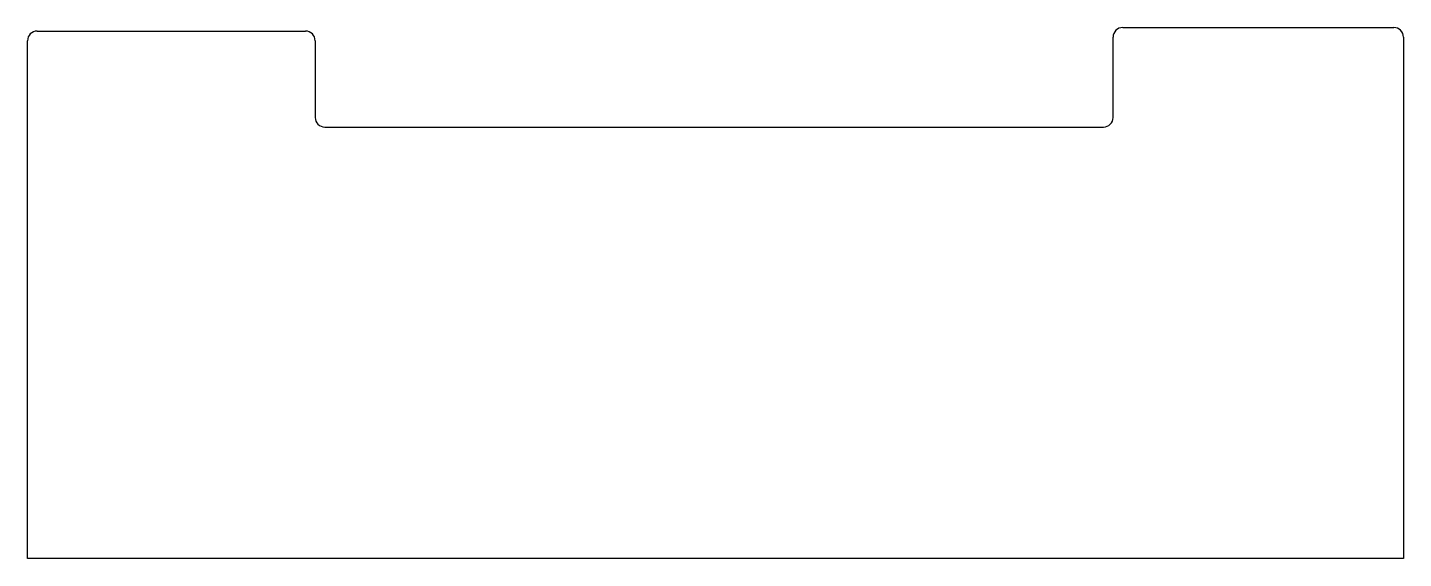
# Model space of a CAD drawing. Header units: millimetres. Extents: x -68 to 75, y -34 to 21.
import ezdxf

# ---------------------------------------------------------------- set-up
doc = ezdxf.new("R2010")
doc.units = ezdxf.units.MM
doc.layers.add('Sketch', color=7, linetype='CONTINUOUS')

msp = doc.modelspace()

# ---------------------------------------------------------------- linework, layer by layer
at = {"layer": 'Sketch'}
for p, q in [((-68.32, -33.88), (-68.32, 20.12)), ((-67.32, 21.12), (-39.32, 21.12)), ((-38.32, 20.12), (-38.32, 12.12)), ((44.9, 12.12), (44.9, 20.5)), ((45.9, 21.5), (74.18, 21.5)), ((75.18, 20.5), (75.18, -33.88)), ((-37.32, 11.12), (43.9, 11.12)), ((75.18, -33.88), (-68.32, -33.88))]:
    msp.add_line(p, q, dxfattribs=at)
for centre, start, end in [((-67.32, 20.12), 90, 180), ((-39.32, 20.12), 0, 90), ((45.9, 20.5), 90, 180), ((74.18, 20.5), 0, 90), ((-37.32, 12.12), 180, -90), ((43.9, 12.12), -90, 0)]:
    msp.add_arc(centre, 1, start, end, dxfattribs=at)

doc.saveas('drawing.dxf')
